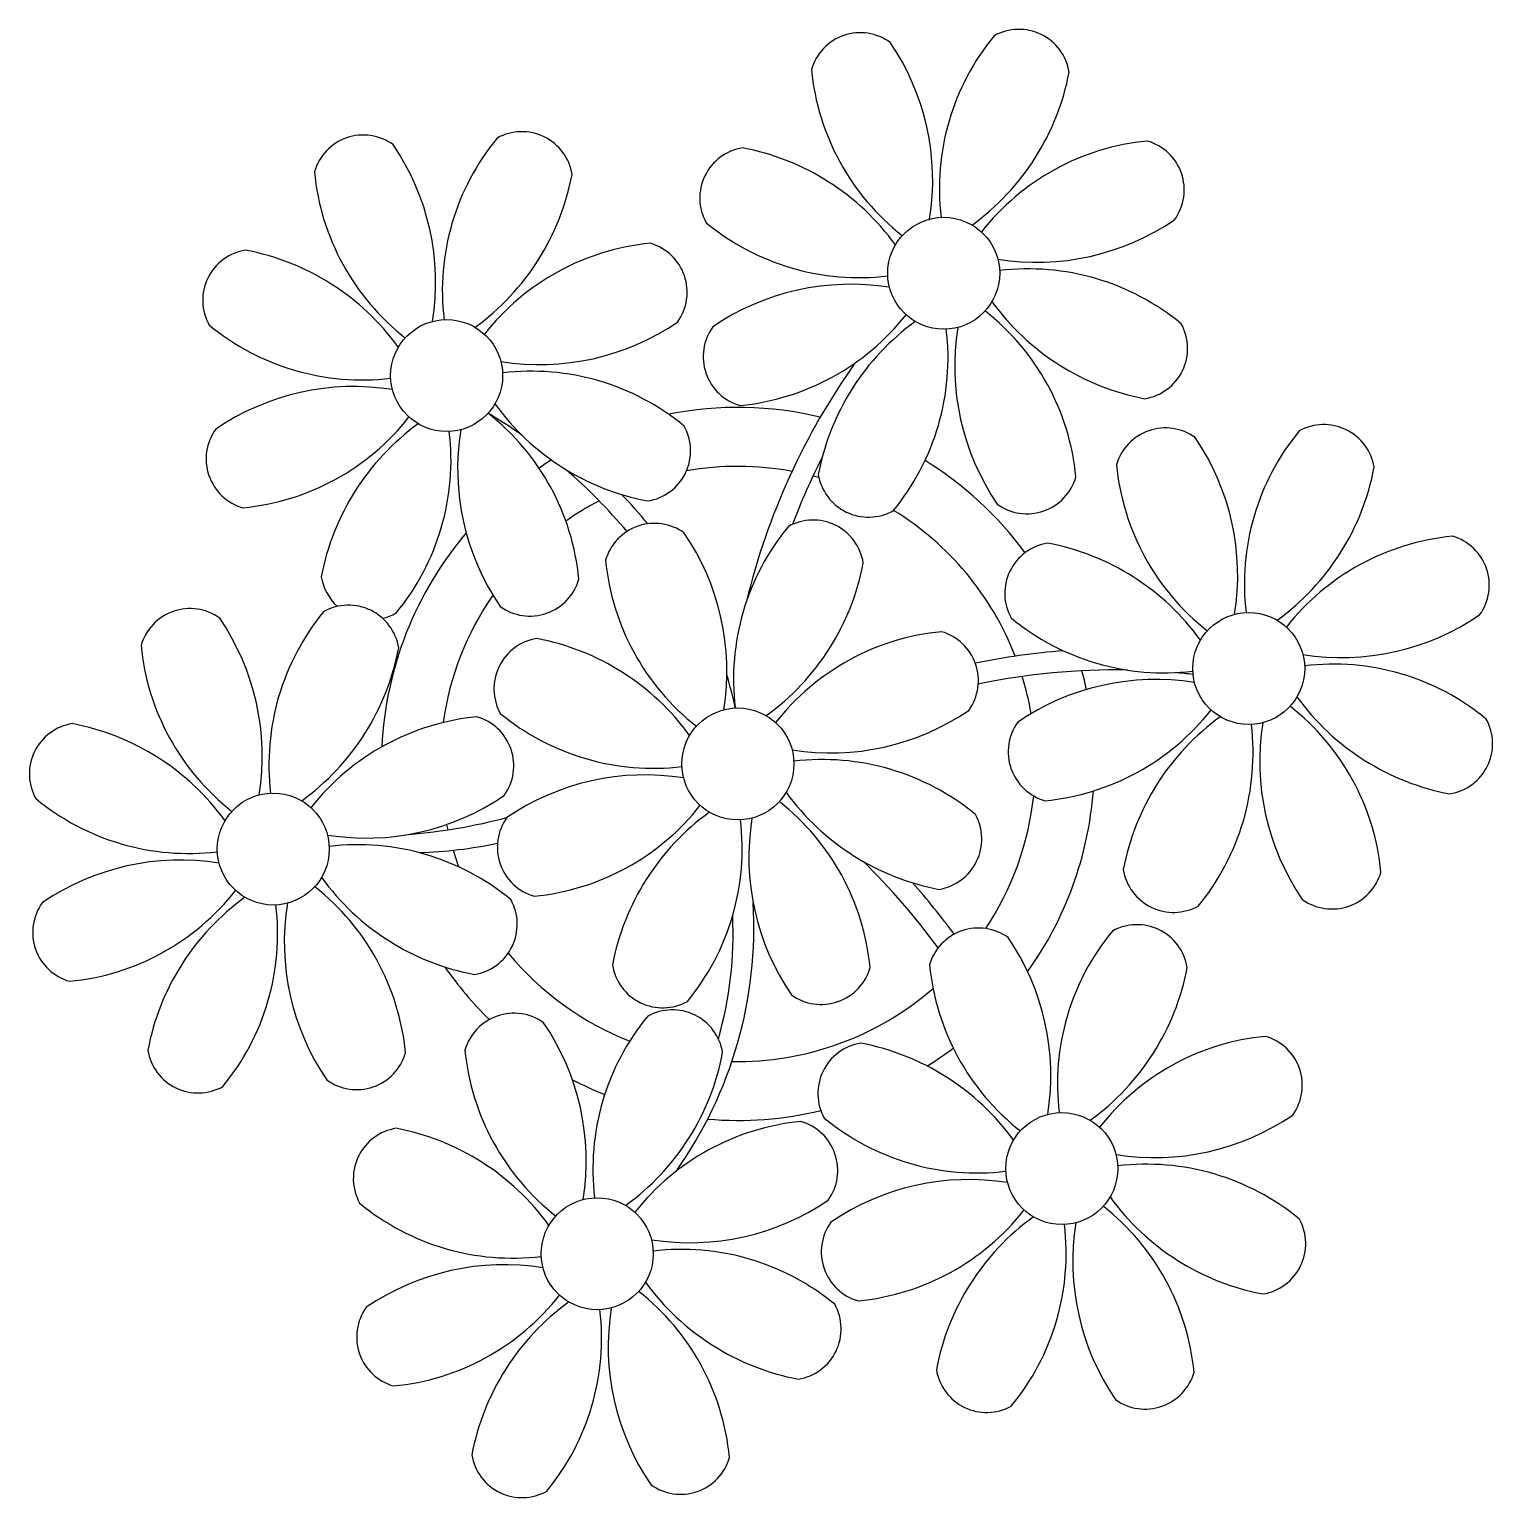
# Model space of a CAD drawing. Extents: x -0.1 to 0.109, y -0.102 to 0.107.
import ezdxf

# ---------------------------------------------------------------- set-up
doc = ezdxf.new("R2010")
doc.units = 0
doc.header["$MEASUREMENT"] = 0
doc.layers.get('0').update_dxf_attribs({"linetype": 'CONTINUOUS'})

msp = doc.modelspace()

# ---------------------------------------------------------------- linework, layer by layer
for points in [[(0.03474608563011117, 0.07945868871700679, 0.191490740810407), (0.04861018142615947, 0.1013072969592415, 0.5188522480408578), (0.0379096572586235, 0.1065063116661698, 0.2050299675741208), (0.03031412190622262, 0.08055449301293471)], [(0.02868224858321966, 0.0803073419305722, 0.191490740810407), (0.0230363456880518, 0.105560037130549, 0.5188522480408578), (0.01179367393218023, 0.1016698824841917, 0.2050299675741208), (0.02477352633158247, 0.07794832097594195)], [(-0.04233550405803577, 0.06568988964088796, 0.191490740810407), (-0.04798140695320186, 0.0909425848408647, 0.5188522480408578), (-0.0592240787090752, 0.08705243019450748, 0.2050299675741208), (-0.04624422630967295, 0.0633308686862577)], [(-0.03627166701114604, 0.06484123642732254, 0.191490740810407), (-0.02240757121509773, 0.0866898446695572, 0.5188522480408578), (-0.03310809538263193, 0.0918888593764855, 0.2050299675741208), (-0.04070363073503103, 0.06593704072325046)], [(0.02379437984516741, 0.07661965007689187, 0.191490740810407), (0.001945771602933632, 0.09048374587294017, 0.5188522480408578), (-0.003253243103994663, 0.07978322170540508, 0.2050299675741208), (0.02269857554924037, 0.0721876863530051)], [(0.03843377748379062, 0.07457081997895365, 0.191490740810407), (0.06368647268376826, 0.08021672287412063, 0.5188522480408578), (0.05979631803741015, 0.0914593946299922, 0.2050299675741208), (0.03607475652916037, 0.07847954223059084)], [(-0.04722337279608624, 0.06200219778720761, 0.191490740810407), (-0.0690719810383218, 0.07586629358325592, 0.5188522480408578), (-0.07427099574525009, 0.06516576941572083, 0.2050299675741208), (-0.04831917709201505, 0.05757023406332085)], [(-0.03258397515746481, 0.0599533676892694, 0.191490740810407), (-0.007331279957487169, 0.06559927058443638, 0.5188522480408578), (-0.01122143460384528, 0.07684194234030794, 0.2050299675741208), (-0.03494299611209506, 0.06386208994090659)], [(0.03758512427022609, 0.06850698293206481, 0.191490740810407), (0.05943373251245987, 0.0546428871360165, 0.5188522480408578), (0.06463274721938816, 0.06534341130355159, 0.2050299675741208), (0.03868092856615313, 0.07293894665595158)], [(0.0229457266316011, 0.07055581303000125, 0.191490740810407), (-0.002306968568376533, 0.06490991013483427, 0.5188522480408578), (0.00158318607798158, 0.05366723837896181, 0.2050299675741208), (0.02530474758623136, 0.06664709077836406)], [(0.03269725553217029, 0.06481929107838269, 0.191490740810407), (0.03834315842733815, 0.03956659587840505, 0.5188522480408578), (0.04958583018320972, 0.04345675052476228, 0.2050299675741208), (0.03660597778380925, 0.06717831203301294)], [(0.02663341848528233, 0.06566794429194989, 0.191490740810407), (0.01276932268923403, 0.04381933604971522, 0.5188522480408578), (0.02346984685677, 0.03862032134278692, 0.2050299675741208), (0.03106538220917088, 0.06457213999602196)], [(-0.03343262837103111, 0.05388953064238056, 0.191490740810407), (-0.01158402012879556, 0.04002543484633225, 0.5188522480408578), (-0.006385005421867262, 0.05072595901386734, 0.2050299675741208), (-0.0323368240751023, 0.05832149436626732)], [(-0.04807202600965255, 0.05593836074031699, 0.191490740810407), (-0.07332472120963196, 0.05029245784515002, 0.5188522480408578), (-0.06943456656327385, 0.03904978608927756, 0.2050299675741208), (-0.04571300505502407, 0.05202963848867981)], [(-0.03832049710908336, 0.05020183878869844, 0.191490740810407), (-0.03267459421391727, 0.0249491435887208, 0.5188522480408578), (-0.0214319224580457, 0.02883929823507803, 0.2050299675741208), (-0.03441177485744618, 0.05256085974332869)], [(-0.04438433415597132, 0.05105049200226563, 0.191490740810407), (-0.05824842995201962, 0.02920188376003097, 0.1707599147233123), (-0.05593541332581964, 0.02496336909643837, 0.2050299675741208)], [(0.07226293166747055, 0.02383246027657471, 0.191490740810407), (0.06661702877230269, 0.04908515547655146, 0.5188522480408578), (0.05537435701642934, 0.04519500083019423, 0.2050299675741208), (0.06835420941583337, 0.02147343932194445)], [(0.07832676871436028, 0.02298380706300929, 0.191490740810407), (0.09219086451040859, 0.04483241530524396, 0.5188522480408578), (0.08149034034287439, 0.05003143001217225, 0.2050299675741208), (0.07389480499047352, 0.02407961135893721)], [(-0.04949193111015049, 0.02326752872621807, 0.07178894769849689), (-0.04754790578448542, 0.02400286905310267, 0.2050299675741208), (-0.03995237043208633, 0.04995468770633771)], [(-0.0007271360694893758, 0.01019635188906598, 0.191490740810407), (-0.006373038964657241, 0.03544904708904273, 0.5188522480408578), (-0.01761571072052881, 0.0315588924426855, 0.2050299675741208), (-0.004635858321126562, 0.007837330934435727)], [(0.005336700977402131, 0.00934769867550056, 0.191490740810407), (0.01920079677345043, 0.03119630691773523, 0.5188522480408578), (0.00850027260591446, 0.03639532162466352, 0.2050299675741208), (0.0009047372535135878, 0.01044350297142849)], [(0.0673750629294183, 0.02014476842289437, 0.191490740810407), (0.04552645468718453, 0.03400886421894267, 0.5188522480408578), (0.04032743998025623, 0.02330834005140758, 0.2050299675741208), (0.06627925863348949, 0.0157128046990076)], [(0.08201446056803974, 0.01809593832495615, 0.191490740810407), (0.1072671557680174, 0.02374184122012313, 0.5188522480408578), (0.103377001121661, 0.0349845129759947, 0.2050299675741208), (0.07965543961341126, 0.02200466057659334)], [(-0.06710684732688854, -0.001970940966043777, 0.191490740810407), (-0.07275275022205463, 0.02328175423393297, 0.5188522480408578), (-0.08399542197792798, 0.01939159958757575, 0.2050299675741208), (-0.07101556957852573, -0.00432996192067403)], [(-0.06104301027999881, -0.002819594179609197, 0.191490740810407), (-0.04717891448395051, 0.01902901406262547, 0.5188522480408578), (-0.0578794386514847, 0.02422802876955377, 0.2050299675741208), (-0.0654749740038838, -0.00172378988368127)], [(0.009024392831081585, 0.004459829937447424, 0.191490740810407), (0.03427708803105922, 0.0101057328326144, 0.5188522480408578), (0.03038693338470111, 0.02134840458848597, 0.2050299675741208), (0.006665371876451331, 0.00836855218908461)], [(-0.005615004807541624, 0.006508660035385638, 0.191490740810407), (-0.0274636130497754, 0.02037275583143394, 0.5188522480408578), (-0.0326626277567037, 0.009672231663898856, 0.2050299675741208), (-0.006710809103468662, 0.002076696311498871)], [(0.0811658073544752, 0.01203210127806731, 0.191490740810407), (0.1030144155967108, -0.001831994517980995, 0.5188522480408578), (0.1082134303036391, 0.008868529649554091, 0.2050299675741208), (0.08226161165040224, 0.01646406500195408)], [(0.066526409715852, 0.01408093137600375, 0.191490740810407), (0.04127371451587436, 0.00843502848083677, 0.5188522480408578), (0.0451638691622307, -0.002807643275035687, 0.2050299675741208), (0.06888543067048047, 0.01017220912436656)], [(0.07627793861642118, 0.00834440942438519, 0.191490740810407), (0.08192384151158905, -0.01690828577559245, 0.5188522480408578), (0.09316651326745884, -0.01301813112923522, 0.2050299675741208), (0.08018666086805837, 0.01070343037901544)], [(-0.05735531842631758, -0.007707462917662333, 0.191490740810407), (-0.03210262322633994, -0.002061560022495357, 0.5188522480408578), (-0.03599277787269806, 0.009181111733376213, 0.2050299675741208), (-0.05971433938094783, -0.003798740666025147)], [(0.07021410156953323, 0.009193062637952387, 0.191490740810407), (0.05635000577348492, -0.01265554560428228, 0.5188522480408578), (0.0670505299410209, -0.01785456031121058, 0.2050299675741208), (0.07464606529342, 0.00809725834202446)], [(-0.07199471606493901, -0.005658632819724119, 0.191490740810407), (-0.09384332430717457, 0.008205462976324185, 0.5188522480408578), (-0.09904233901410286, -0.002495061191210901, 0.2050299675741208), (-0.07309052036086783, -0.01009059654361089)], [(0.008175739617517053, -0.001604007109441419, 0.191490740810407), (0.03002434785975083, -0.01546810290548972, 0.5188522480408578), (0.03522336256667913, -0.004767578737954636, 0.2050299675741208), (0.009271543913444091, 0.002827956614445348)], [(-0.006463658021107932, 0.0004448229884950194, 0.191490740810407), (-0.03171635322108557, -0.005201079906671957, 0.5188522480408578), (-0.02782619857472746, -0.01644375166254441, 0.2050299675741208), (-0.004104637066477679, -0.003463899263142167)], [(0.003287870879461252, -0.005291698963123537, 0.191490740810407), (0.008933773774629117, -0.03054439416310117, 0.5188522480408578), (0.02017644553050069, -0.02665423951674395, 0.2050299675741208), (0.007196593131100215, -0.002932678008493284)], [(-0.002775966167426702, -0.00444304574955634, 0.191490740810407), (-0.01664006196347501, -0.02629165399179101, 0.5188522480408578), (-0.005939537795939032, -0.0314906686987193, 0.2050299675741208), (0.001655997556461841, -0.005538850045484267)], [(-0.05820397163988389, -0.01377129996455118, 0.191490740810407), (-0.03635536339764833, -0.02763539576059948, 0.5188522480408578), (-0.03115634869072004, -0.01693487159306439, 0.2050299675741208), (-0.05710816734395507, -0.009339336240664409)], [(-0.07284336927850532, -0.01172246986661474, 0.191490740810407), (-0.09809606447848473, -0.01736837276178171, 0.5188522480408578), (-0.09420590983212662, -0.02861104451765417, 0.2050299675741208), (-0.07048434832387684, -0.01563119211825192)], [(-0.06915567742482409, -0.0166103386046661, 0.191490740810407), (-0.0830197732208724, -0.03845894684690077, 0.5188522480408578), (-0.0723192490533382, -0.04365796155382906, 0.2050299675741208), (-0.0647237137009391, -0.01770614290059402)], [(-0.06309184037793614, -0.01745899181823329, 0.191490740810407), (-0.05744593748277005, -0.04271168701821093, 0.5188522480408578), (-0.04620326572689848, -0.03882153237185371, 0.2050299675741208), (-0.05918311812629895, -0.01509997086360304)], [(0.05162185614287651, -0.0484752396032313, 0.191490740810407), (0.06548595193892481, -0.02662663136099663, 0.5188522480408578), (0.05478542777138884, -0.02142761665406834, 0.2050299675741208), (0.04718989241898797, -0.04737943530730337)], [(0.045558019095985, -0.04762658638966588, 0.191490740810407), (0.03991211620081714, -0.02237389118968913, 0.5188522480408578), (0.02866944444494557, -0.02626404583604636, 0.2050299675741208), (0.04164929684434782, -0.04998560734429613)], [(-0.02082169216141416, -0.05979387924477564, 0.191490740810407), (-0.02646759505658025, -0.03454118404479889, 0.5188522480408578), (-0.0377102668124536, -0.03843133869115611, 0.2050299675741208), (-0.02473041441305135, -0.06215290019940589)], [(-0.01475785511452443, -0.06064253245834106, 0.191490740810407), (-0.0008937593184761283, -0.03879392421610639, 0.5188522480408578), (-0.01159428348601033, -0.03359490950917809, 0.2050299675741208), (-0.01918981883840942, -0.05954672816241313)], [(0.04067015035793276, -0.05131427824334622, 0.191490740810407), (0.01882154211569897, -0.03745018244729792, 0.5188522480408578), (0.01362252740877068, -0.04815070661483301, 0.2050299675741208), (0.03957434606200572, -0.05574624196723299)], [(0.05530954799655596, -0.05336310834128444, 0.191490740810407), (0.0805622431965336, -0.04771720544611746, 0.5188522480408578), (0.07667208855017549, -0.03647453369024589, 0.2050299675741208), (0.05295052704192571, -0.04945438608964725)], [(-0.02570956089946463, -0.06348157109845598, 0.191490740810407), (-0.04755816914170019, -0.04961747530240768, 0.5188522480408578), (-0.05275718384862849, -0.06031799946994276, 0.2050299675741208), (-0.02680536519539345, -0.06791353482234275)], [(-0.0110701632608432, -0.0655304011963942, 0.191490740810407), (0.01418253193913444, -0.05988449830122722, 0.5188522480408578), (0.01029237729277632, -0.04864182654535565, 0.2050299675741208), (-0.01342918421547346, -0.06162167894475701)], [(0.05446089478299143, -0.05942694538817328, 0.191490740810407), (0.07630950302522521, -0.07329104118422158, 0.5188522480408578), (0.08150851773215351, -0.0625905170166865, 0.2050299675741208), (0.05555669907891847, -0.05499498166428651)], [(0.03982149714436645, -0.05737811529023684, 0.191490740810407), (0.01456880194438881, -0.06302401818540382, 0.5188522480408578), (0.01845895659074692, -0.07426668994127628, 0.2050299675741208), (0.0421805180989967, -0.06128683754187403)], [(0.04957302604493563, -0.0631146372418554, 0.191490740810407), (0.0552189289401035, -0.08836733244183304, 0.5188522480408578), (0.06646160069597506, -0.08447717779547581, 0.2050299675741208), (0.05348174829657459, -0.06075561628722514)], [(0.04350918899804768, -0.0622659840282882, 0.191490740810407), (0.02964509320199937, -0.08411459227052287, 0.5188522480408578), (0.04034561736953535, -0.08931360697745117, 0.2050299675741208), (0.04794115272193622, -0.06336178832421613)], [(-0.01191881647440951, -0.07159423824328304, 0.191490740810407), (0.009929791767826046, -0.08545833403933134, 0.5188522480408578), (0.01512880647475434, -0.07475780987179625, 0.2050299675741208), (-0.0108230121784807, -0.06716227451939627)], [(-0.02655821411303094, -0.0695454081453466, 0.191490740810407), (-0.05181090931301036, -0.07519131104051358, 0.5188522480408578), (-0.04792075466665224, -0.08643398279638603, 0.2050299675741208), (-0.02419919315840247, -0.07345413039698379)], [(-0.01680668521246176, -0.07528193009696516, 0.191490740810407), (-0.01116078231729567, -0.1005346252969428, 0.5188522480408578), (8.188943857589948e-05, -0.09664447065058557, 0.2050299675741208), (-0.01289796296082457, -0.0729229091423349)], [(-0.02287052225934971, -0.07443327688339796, 0.191490740810407), (-0.03673461805539802, -0.09628188512563263, 0.5188522480408578), (-0.02603409388786382, -0.1014808998325609, 0.2050299675741208), (-0.01843855853546472, -0.07552908117932589)]]:
    msp.add_lwpolyline(points, format="xyb")
for centre in [(0.03068975205769675, 0.07256331650447834), (-0.04032800058355868, 0.05794586421479409), (0.07427043514194764, 0.01608843485048084), (0.001280367404987715, 0.00245232646297211), (-0.06509934385241145, -0.009714966392137647), (0.04756552257046209, -0.05537061181575975), (-0.01881418868693707, -0.06753790467086951)]:
    msp.add_circle(centre, 0.008)
for centre, radius, start, end in [((0.09874295840672431, 0.002419565533804402), 0.09899536384234583, 144.6026084069745, 166.3714877746192), ((-0.07518035155515435, -0.0154798460809209), 0.07931969802652404, 54.91625508431024, 59.07083504967278), ((0.001280367404987715, 0.00245232646297211), 0.05093651340340145, 76.62568314041995, 101.2053990005565), ((0.09874295840672431, 0.002419565533804402), 0.09599536384234583, 152.8823278431671, 159.0916269046343), ((0.001280367404987715, 0.00245232646297211), 0.05093651340340145, 121.51153404657, 123.9033587606022), ((-0.07518035155515435, -0.0154798460809209), 0.07931969802652404, 40.15300764300525, 49.19568718878521), ((0.001280367404987715, 0.00245232646297211), 0.04251427432479803, 79.507919526563, 99.95795049405379), ((0.001280367404987715, 0.00245232646297211), 0.05093651340340145, 36.33799738026947, 58.32887263900181), ((0.001280367404987715, 0.00245232646297211), 0.04251427432479803, 74.19539634893627, 75.3636888842173), ((0.001280367404987715, 0.00245232646297211), 0.04251427432479803, 117.802440536302, 125.3100982403013), ((-0.05996147804302154, -0.0023696244754845), 0.06220026044555732, 38.97599677017162, 44.14251453450198), ((0.001280367404987715, 0.00245232646297211), 0.04251427432479803, 21.22577253913075, 58.45509307423734), ((0.001280367404987715, 0.00245232646297211), 0.05093651340340145, 139.6216152278566, 177.2534970364129), ((0.001280367404987715, 0.00245232646297211), 0.04251427432479803, 145.4191794692686, 172.0062413514561), ((0.05519628141917821, -0.07973803733744056), 0.09862255018449374, 94.28782937939361, 101.6908033556908), ((-0.05996147804302154, -0.0023696244754845), 0.06220026044555732, 11.88792555508347, 16.40180494133805), ((0.05519628141917821, -0.07973803733744056), 0.09562255018449374, 88.9574318164408, 101.8062072444664), ((0.001280367404987715, 0.00245232646297211), 0.04251427432479803, 9.743410875599677, 17.10605107153097), ((0.001280367404987715, 0.00245232646297211), 0.05093651340340145, 12.05350351411401, 15.15235648556356), ((0.05519628141917821, -0.07973803733744056), 0.09562255018449374, 83.32209860367794, 84.87573600033497), ((0.001280367404987715, 0.00245232646297211), 0.05093651340340145, 324.3663226205327, 355.6451016314417), ((0.001280367404987715, 0.00245232646297211), 0.04251427432479803, 326.3984414371423, 353.8236213196607), ((-0.05220477886424035, 0.0719949372343498), 0.07986864621221525, 274.6500754344532, 284.8640573066227), ((0.001280367404987715, 0.00245232646297211), 0.04251427432479803, 191.7544102213582, 192.7950177506228), ((-0.04630985110128627, 0.05394719256047509), 0.06420115545201771, 271.8189023890401, 281.9059911945102), ((0.001280367404987715, 0.00245232646297211), 0.04251427432479803, 196.8647311702896, 200.2383975272805), ((-0.05232168611420818, -0.0842157347120871), 0.1020112356578634, 36.29265404808995, 45.464584577335), ((-0.05232168611420818, -0.0842157347120871), 0.1050112356578634, 36.41096477808628, 41.57548817948859), ((-0.0567372859418942, -0.02086775124782125), 0.06030291657800504, 324.6409468931903, 3.351058295123136), ((-0.05434719645321096, -0.02174792138950643), 0.05494799878903527, 344.0710819208059, 2.644759055948155), ((0.001280367404987715, 0.00245232646297211), 0.04251427432479803, 219.4845253343688, 248.6965979432148), ((0.001280367404987715, 0.00245232646297211), 0.05093651340340145, 214.7168031332535, 225.8089426278129), ((0.001280367404987715, 0.00245232646297211), 0.04251427432479803, 268.8568535746471, 310.9878080184638), ((0.001280367404987715, 0.00245232646297211), 0.05093651340340145, 302.0642589077446, 307.1567257298789), ((0.001280367404987715, 0.00245232646297211), 0.05093651340340145, 242.3459351838481, 248.067652431913), ((0.001280367404987715, 0.00245232646297211), 0.05093651340340145, 265.1392401259371, 283.4644863799927)]:
    msp.add_arc(centre, radius, start, end)

doc.saveas('drawing.dxf')
